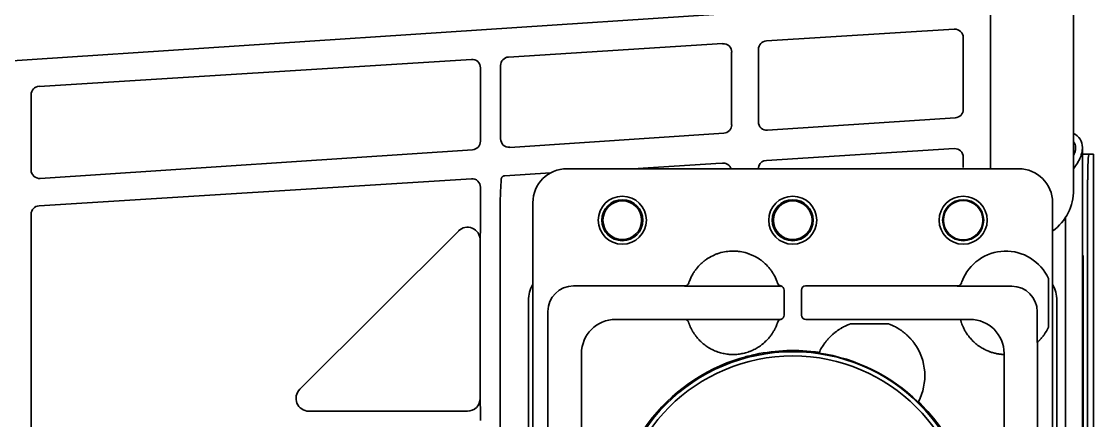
# Model space of a CAD drawing. Extents: x 6327 to 10269, y -393 to 3371.
# Drawn here: x 9053.6 to 9179.4, y 3202.6 to 3249.5 of the extents above; entities that cross this region are included whole.
import ezdxf

# ---------------------------------------------------------------- set-up
doc = ezdxf.new("R2010")
doc.units = 0
doc.header["$LTSCALE"] = 5
doc.layers.add('1', color=7, linetype='CONTINUOUS', true_color=0xffffff)

msp = doc.modelspace()

# ---------------------------------------------------------------- linework, layer by layer
at = {"layer": '1', "color": 7, "linetype": 'Continuous', "lineweight": 35}
for p, q in [((9177.03, 3229.76), (9177.03, 3291.7)), ((9167.26, 3283.23), (9167.26, 3232.23)), ((9135.97, 3250.43), (8903.3, 3235)), ((9140.98, 3247.24), (9163.02, 3248.61)), ((9164.09, 3247.62), (9164.09, 3239.21)), ((9110.72, 3245.35), (9135.84, 3246.92)), ((9140.04, 3237.74), (9140.04, 3246.24)), ((9055.62, 3241.9), (9106.36, 3245.07)), ((9136.9, 3245.92), (9136.9, 3237.4)), ((9107.42, 3244.07), (9107.42, 3235.45)), ((9109.79, 3235.74), (9109.79, 3244.35)), ((9054.69, 3232.08), (9054.69, 3240.91)), ((9163.15, 3238.21), (9141.11, 3236.75)), ((9135.97, 3236.41), (9110.85, 3234.74)), ((9106.49, 3234.45), (9055.75, 3231.09)), ((9140.98, 3233.21), (9163.02, 3234.59)), ((9164.09, 3233.59), (9164.09, 3232.38)), ((9178.07, 3234.73), (9178.07, 2599.33)), ((9178.07, 3233.93), (9178.84, 3233.93)), ((9179.37, 3233.93), (9178.84, 3233.93)), ((9179.37, 3233.93), (9179.37, 3233.93)), ((9179.37, 2584.53), (9179.37, 3233.93)), ((9135.84, 3232.89), (9135.06, 3232.84)), ((9115.66, 3231.74), (9110.29, 3231.4)), ((9170.57, 3232.23), (9117.57, 3232.23)), ((9055.62, 3227.87), (9106.36, 3231.04)), ((9107.42, 3230.05), (9107.42, 3226.66)), ((9178.68, 3230.93), (9178.68, 2587.53)), ((9177.03, 3229.76), (9177.03, 3229.76)), ((9109.75, 3228.48), (9109.75, 3177.68)), ((9113.57, 3228.23), (9113.57, 3151.23)), ((9174.57, 3151.23), (9174.57, 3228.23)), ((9054.69, 3201.4), (9054.69, 3226.88)), ((9176.07, 3226.5), (9176.07, 3190.73)), ((9104.83, 3224.91), (9086.23, 3206.31)), ((9107.39, 3223.85), (9107.39, 3205.25)), ((9178.11, 3121.03), (9178.11, 3222.03)), ((9178.16, 3222.03), (9178.16, 3121.03)), ((9131.86, 3218.8), (9131.85, 3218.79)), ((9163.86, 3218.81), (9163.86, 3218.82)), ((9163.86, 3218.8), (9163.86, 3218.8)), ((9174.07, 3219.34), (9174.07, 3213.61)), ((9131.39, 3218.46), (9118.34, 3218.46)), ((9142.55, 3218.42), (9131.37, 3218.42)), ((9143.05, 3215.02), (9143.07, 3217.96)), ((9145.08, 3217.96), (9145.09, 3215.02)), ((9163.39, 3218.46), (9145.58, 3218.46)), ((9169.77, 3218.42), (9163.37, 3218.42)), ((9113.07, 3216.73), (9113.07, 3162.73)), ((9175.07, 3192.68), (9175.07, 3216.73)), ((9115.34, 3215.46), (9115.34, 3191.23)), ((9172.77, 3211.83), (9172.77, 3215.42)), ((9123.28, 3214.52), (9131.38, 3214.52)), ((9131.37, 3214.53), (9142.62, 3214.53)), ((9131.85, 3214.18), (9131.85, 3214.18)), ((9145.59, 3214.52), (9150.29, 3214.52)), ((9150.29, 3214.52), (9150.38, 3214.52)), ((9150.88, 3214.52), (9150.38, 3214.52)), ((9150.88, 3214.52), (9155.26, 3214.52)), ((9155.26, 3214.02), (9150.88, 3214.02)), ((9155.26, 3214.52), (9155.76, 3214.52)), ((9155.76, 3214.52), (9155.86, 3214.52)), ((9155.86, 3214.52), (9163.75, 3214.52)), ((9163.75, 3214.52), (9163.75, 3214.53)), ((9163.75, 3214.53), (9164.88, 3214.53)), ((9172.77, 3211.83), (9172.81, 3211.86)), ((9172.81, 3191.23), (9172.81, 3211.86)), ((9119.28, 3191.25), (9119.28, 3210.52)), ((9168.88, 3210.4), (9168.87, 3210.4)), ((9168.87, 3210.4), (9168.87, 3191.25)), ((9168.88, 3210.53), (9168.88, 3210.4)), ((9087.29, 3203.75), (9105.89, 3203.75))]:
    msp.add_line(p, q, dxfattribs=at)
for centre, radius in [((9124.07, 3226.18), 2.82), ((9124.07, 3226.18), 2.41), ((9144.07, 3226.18), 2.82), ((9144.07, 3226.18), 2.41), ((9164.07, 3226.18), 2.82), ((9164.07, 3226.18), 2.41), ((9124.07, 3226.18), 2.27), ((9144.07, 3226.18), 2.27), ((9164.07, 3226.18), 2.32), ((9144.07, 3189.73), 21), ((9144.07, 3189.73), 20.5)]:
    msp.add_circle(centre, radius, dxfattribs=at)
for centre, radius, start, end in [((9176.27, 3234.73), 1.8, 0, 65.0348), ((9176.27, 3234.73), 1, 0, 40.5648), ((9169.07, 3217.05), 5.5, 24.62, 158.893), ((9169.07, 3215.9), 5.5, 324.6688, 335.38), ((9153.07, 3207.9), 6.5, 143.9482, 155.259), ((9153.07, 3207.9), 6.5, 332.0497, 36.0518), ((9169.07, 3215.9), 5.5, 225.4856, 238.474), ((9144.07, 3189.73), 21.14, 106.698, 253.3023), ((9144.07, 3189.73), 21.14, 82.9694, 103.2494), ((9144.07, 3189.73), 21.07, 45.6979, 81.6108), ((9144.07, 3189.73), 21.14, 315.6607, 44.3393)]:
    msp.add_arc(centre, radius, start, end, dxfattribs=at)
for centre, major_axis, ratio, start_param, end_param in [((9163.09, 3247.62), (0.478, -0.879), 0.998825, 1.073094, 2.707194), ((9135.91, 3245.92), (0.478, -0.879), 0.998825, 1.073094, 2.707194), ((9141.04, 3246.24), (0.746, -0.667), 0.998687, 2.36424, 3.869903), ((9106.42, 3244.08), (0.478, -0.879), 0.998825, 1.073094, 2.707194), ((9110.79, 3244.35), (0.746, -0.667), 0.998687, 2.36424, 3.869903), ((9055.69, 3240.91), (0.746, -0.667), 0.998687, 2.36424, 3.869903), ((9163.09, 3239.21), (-0.477, -0.88), 0.998873, 0.561686, 2.067348), ((9135.91, 3237.4), (-0.477, -0.88), 0.998873, 0.561686, 2.067348), ((9141.04, 3237.74), (-0.739, -0.675), 0.998632, 5.543936, 7.178035), ((9106.42, 3235.45), (-0.477, -0.88), 0.998873, 0.561686, 2.067348), ((9110.79, 3235.74), (-0.739, -0.675), 0.998632, 5.543936, 7.178035), ((9163.09, 3233.59), (0.478, -0.879), 0.998825, 1.073094, 2.707194), ((9178.84, 3230.93), (0, 3), 0.052336, 0, 1.570796), ((9137.83, 3232.83), (-52.87, -3.29), 0.003362, 4.764613, 4.951201), ((9135.91, 3231.89), (0.478, -0.879), 0.998825, 2.226066, 2.707194), ((9141.04, 3232.21), (0.746, -0.667), 0.998687, 2.36424, 3.498618), ((9055.69, 3232.08), (-0.739, -0.675), 0.998632, 5.543936, 7.178035), ((9106.42, 3230.05), (0.478, -0.879), 0.998825, 1.073094, 2.707194), ((9117.57, 3228.23), (2.83, -2.83), 0.999695, 2.356347, 3.926839), ((9117.57, 3228.23), (2.83, -2.83), 0.999695, 2.356347, 3.926839), ((9170.57, 3228.23), (-2.83, -2.83), 0.999695, 2.356347, 3.926839), ((9171.03, 3229.77), (4.25, -4.25), 0.997946, 6.128634, 7.067214), ((9055.69, 3226.88), (0.746, -0.667), 0.998687, 2.36424, 3.869903), ((9105.89, 3223.85), (0.18, -1.49), 0.996422, 1.44783, 3.803739), ((9117.07, 3216.73), (-2.83, 2.83), 0.999695, 0.279915, 0.785246), ((9131.39, 3218.96), (-0.474, 0.158), 0.999831, 1.892032, 3.138921), ((9142.77, 3218.94), (0.477, 0.15), 0.999767, 3.157291, 4.205088), ((9163.39, 3218.96), (-0.474, 0.159), 0.999831, 1.894839, 3.141593), ((9169.07, 3217.05), (1.75, 5.21), 0.99983, 1.569957, 1.576869), ((9171.07, 3216.73), (2.83, 2.83), 0.999695, 5.497939, 6.003271), ((9118.34, 3215.46), (-2.12, 2.12), 0.999543, 5.497939, 7.068431), ((9142.55, 3217.92), (0.224, 0.447), 0.99981, 0.22534, 0.463541), ((9142.57, 3217.96), (0.224, 0.448), 0.999239, 5.176082, 6.544021), ((9145.58, 3217.96), (-0.224, 0.448), 0.999239, 5.819644, 7.390288), ((9169.77, 3215.42), (2.12, 2.12), 0.999695, 5.497939, 7.068431), ((9142.55, 3215.02), (-0.447, -0.224), 0.99981, 1.330368, 2.677899), ((9145.59, 3215.02), (0.447, -0.224), 0.99981, 3.605286, 5.17593), ((9123.28, 3210.52), (2.83, 2.83), 0.999924, 0.78555, 2.356042), ((9131.38, 3214.02), (-0.475, -0.156), 0.999831, 3.142574, 4.3946), ((9142.78, 3214.05), (-0.476, 0.155), 0.999754, 5.263357, 6.293203), ((9164.87, 3210.53), (-2.83, -2.83), 0.999695, 2.356347, 3.926839), ((13843.25, 2404.68), (-4696.56, 804.42), 0.03512, 6.273761, 6.274076), ((9087.29, 3205.25), (-1.45, -0.43), 0.99372, 5.207818, 7.562191), ((9105.89, 3205.25), (-0.21, -1.49), 0.998677, 0.137579, 1.708707), ((5671.45, 6451.55), (-3486.44, 3247.99), 0.03512, 3.150702, 3.151017)]:
    msp.add_ellipse(centre, major_axis=major_axis, ratio=ratio, start_param=start_param, end_param=end_param, dxfattribs=at)
for points, knots in [([(9177.27, 3234.73), (9177.27, 3234.64), (9177.27, 3234.56), (9177.25, 3234.46), (9177.25, 3234.44), (9177.24, 3234.39), (9177.23, 3234.37), (9177.22, 3234.31), (9177.21, 3234.27), (9177.17, 3234.14), (9177.14, 3234.06), (9177.09, 3233.94), (9177.07, 3233.9), (9177.05, 3233.86)], [0, 0, 0, 0, 0.287812, 0.287812, 0.359765, 0.359765, 0.431718, 0.431718, 0.575624, 0.575624, 0.863436, 0.863436, 1, 1, 1, 1]), ([(9178.07, 3234.73), (9178.07, 3234.69), (9178.07, 3234.65), (9178.07, 3234.58), (9178.06, 3234.47), (9178.05, 3234.36), (9178.02, 3234.15), (9177.98, 3234.01), (9177.91, 3233.79), (9177.89, 3233.72), (9177.85, 3233.61), (9177.83, 3233.57), (9177.8, 3233.5), (9177.79, 3233.47), (9177.7, 3233.28), (9177.63, 3233.14), (9177.46, 3232.85), (9177.37, 3232.7), (9177.2, 3232.46), (9177.13, 3232.36), (9177.06, 3232.26)], [0, 0, 0, 0, 0.043903, 0.043903, 0.087806, 0.175612, 0.175612, 0.351224, 0.351224, 0.439029, 0.439029, 0.482932, 0.482932, 0.526835, 0.526835, 0.702447, 0.702447, 0.878059, 0.878059, 1, 1, 1, 1]), ([(9136.85, 3232.23), (9136.84, 3232.23), (9136.84, 3232.24), (9136.83, 3232.26), (9136.82, 3232.28), (9136.79, 3232.35), (9136.77, 3232.39), (9136.73, 3232.45), (9136.72, 3232.47), (9136.7, 3232.5), (9136.69, 3232.51), (9136.67, 3232.53), (9136.63, 3232.58), (9136.59, 3232.62), (9136.52, 3232.68), (9136.48, 3232.71), (9136.4, 3232.76), (9136.35, 3232.78), (9136.31, 3232.8)], [0, 0, 0, 0, 0.016894, 0.016894, 0.106267, 0.106267, 0.285014, 0.285014, 0.374387, 0.374387, 0.419074, 0.419074, 0.46376, 0.642507, 0.642507, 0.821253, 0.821253, 1, 1, 1, 1]), ([(9140.04, 3232.23), (9140.04, 3232.28), (9140.06, 3232.4), (9140.09, 3232.52), (9140.11, 3232.57)], [0.0402015, 0.0402015, 0.0402015, 0.0402015, 0.5, 1, 1, 1, 1]), ([(9109.87, 3231.04), (9109.87, 3231.05), (9109.87, 3231.06), (9109.87, 3231.09), (9109.88, 3231.1), (9109.89, 3231.14), (9109.9, 3231.16), (9109.92, 3231.2), (9109.92, 3231.21), (9109.94, 3231.23), (9109.95, 3231.25), (9109.97, 3231.27), (9109.99, 3231.29), (9110, 3231.3), (9110.03, 3231.32), (9110.05, 3231.33), (9110.09, 3231.35), (9110.1, 3231.36), (9110.12, 3231.37), (9110.13, 3231.37), (9110.17, 3231.38), (9110.19, 3231.39), (9110.23, 3231.4), (9110.24, 3231.4), (9110.27, 3231.4), (9110.28, 3231.4), (9110.29, 3231.4)], [0, 0, 0, 0, 0.0625, 0.0625, 0.125, 0.125, 0.25, 0.25, 0.3125, 0.3125, 0.375, 0.4375, 0.4375, 0.5, 0.5, 0.625, 0.625, 0.6875, 0.6875, 0.75, 0.75, 0.875, 0.875, 0.9375, 0.9375, 1, 1, 1, 1]), ([(9109.75, 3228.48), (9109.75, 3228.69), (9109.75, 3228.9), (9109.77, 3229.33), (9109.78, 3229.54), (9109.8, 3229.97), (9109.82, 3230.18), (9109.84, 3230.61), (9109.86, 3230.82), (9109.87, 3231.04)], [0, 0, 0, 0, 0.25, 0.25, 0.5, 0.5, 0.75, 0.75, 1, 1, 1, 1]), ([(9107.42, 3226.66), (9107.42, 3226.62), (9107.42, 3226.58), (9107.42, 3226.51), (9107.42, 3226.47), (9107.42, 3226.36), (9107.42, 3226.29), (9107.42, 3226.14), (9107.42, 3226.07), (9107.42, 3225.96), (9107.42, 3225.93), (9107.42, 3225.86), (9107.42, 3225.82), (9107.42, 3225.65), (9107.42, 3225.52), (9107.42, 3225.32), (9107.42, 3225.26), (9107.41, 3225.17), (9107.41, 3225.14), (9107.41, 3225.08), (9107.41, 3225.05), (9107.41, 3224.91), (9107.41, 3224.8), (9107.41, 3224.59), (9107.4, 3224.49), (9107.4, 3224.3), (9107.4, 3224.21), (9107.39, 3224.07), (9107.39, 3224), (9107.39, 3223.92), (9107.39, 3223.89), (9107.39, 3223.87), (9107.39, 3223.86), (9107.39, 3223.85), (9107.39, 3223.85), (9107.39, 3223.85)], [0, 0, 0, 0, 0.03125, 0.03125, 0.0625, 0.0625, 0.125, 0.125, 0.1875, 0.1875, 0.21875, 0.21875, 0.25, 0.25, 0.375, 0.375, 0.4375, 0.4375, 0.46875, 0.46875, 0.5, 0.5, 0.625, 0.625, 0.75, 0.75, 0.875, 0.875, 0.9375, 0.96875, 0.984375, 0.992188, 0.996094, 0.996094, 1, 1, 1, 1]), ([(9142.21, 3219.03), (9142.11, 3219.29), (9141.99, 3219.54), (9141.83, 3219.81), (9141.82, 3219.84), (9141.78, 3219.9), (9141.76, 3219.93), (9141.71, 3220.02), (9141.67, 3220.08), (9141.55, 3220.25), (9141.47, 3220.36), (9141.22, 3220.68), (9141.03, 3220.88), (9140.78, 3221.12), (9140.7, 3221.19), (9140.62, 3221.25), (9140.57, 3221.3), (9140.54, 3221.32), (9140.41, 3221.43), (9140.3, 3221.51), (9139.96, 3221.75), (9139.72, 3221.88), (9139.35, 3222.06), (9139.22, 3222.12), (9139.06, 3222.18), (9139.03, 3222.19), (9138.96, 3222.22), (9138.93, 3222.23), (9138.83, 3222.26), (9138.77, 3222.29), (9138.44, 3222.39), (9138.17, 3222.45), (9137.76, 3222.51), (9137.63, 3222.53), (9137.42, 3222.54), (9137.32, 3222.55), (9137.21, 3222.55), (9137.14, 3222.55), (9137.11, 3222.55), (9136.8, 3222.55), (9136.52, 3222.53), (9135.98, 3222.45), (9135.71, 3222.39), (9135.42, 3222.3), (9135.38, 3222.29), (9135.32, 3222.27), (9135.28, 3222.25), (9135.19, 3222.22), (9135.12, 3222.2), (9134.93, 3222.12), (9134.8, 3222.06), (9134.43, 3221.89), (9134.19, 3221.75), (9133.91, 3221.55), (9133.83, 3221.49), (9133.74, 3221.43), (9133.69, 3221.39), (9133.66, 3221.37), (9133.53, 3221.26), (9133.42, 3221.17), (9133.12, 3220.89), (9132.93, 3220.68), (9132.68, 3220.36), (9132.6, 3220.25), (9132.5, 3220.11), (9132.48, 3220.08), (9132.44, 3220.02), (9132.42, 3219.99), (9132.37, 3219.9), (9132.33, 3219.84), (9132.16, 3219.54), (9132.04, 3219.29), (9131.94, 3219.03)], [0, 0, 0, 0, 0.0625, 0.0625, 0.070313, 0.070313, 0.078125, 0.078125, 0.09375, 0.09375, 0.125, 0.125, 0.1875, 0.1875, 0.203125, 0.210937, 0.210937, 0.21875, 0.21875, 0.25, 0.25, 0.3125, 0.3125, 0.34375, 0.34375, 0.351562, 0.351562, 0.359375, 0.359375, 0.375, 0.375, 0.4375, 0.4375, 0.46875, 0.46875, 0.484375, 0.492187, 0.492187, 0.5, 0.5, 0.5625, 0.5625, 0.625, 0.625, 0.632812, 0.632812, 0.640625, 0.640625, 0.65625, 0.65625, 0.6875, 0.6875, 0.75, 0.75, 0.765625, 0.773438, 0.773438, 0.78125, 0.78125, 0.8125, 0.8125, 0.875, 0.875, 0.90625, 0.90625, 0.914063, 0.914063, 0.921875, 0.921875, 0.9375, 0.9375, 1, 1, 1, 1]), ([(9131.94, 3219.03), (9131.94, 3219.02), (9131.93, 3219), (9131.92, 3218.98), (9131.92, 3218.97), (9131.91, 3218.96), (9131.91, 3218.95), (9131.9, 3218.93), (9131.9, 3218.92), (9131.89, 3218.9), (9131.89, 3218.89), (9131.89, 3218.88), (9131.88, 3218.88), (9131.88, 3218.86), (9131.88, 3218.85), (9131.87, 3218.84), (9131.87, 3218.83), (9131.86, 3218.82), (9131.86, 3218.82), (9131.86, 3218.81), (9131.86, 3218.81), (9131.86, 3218.81), (9131.86, 3218.8), (9131.86, 3218.8)], [0, 0, 0, 0, 0.125, 0.125, 0.1875, 0.1875, 0.25, 0.25, 0.375, 0.375, 0.4375, 0.4375, 0.5, 0.5, 0.625, 0.625, 0.75, 0.75, 0.8125, 0.8125, 0.875, 0.875, 1, 1, 1, 1]), ([(9142.29, 3218.79), (9142.29, 3218.79), (9142.29, 3218.79), (9142.29, 3218.79), (9142.29, 3218.79), (9142.29, 3218.8), (9142.29, 3218.8), (9142.28, 3218.81), (9142.28, 3218.82), (9142.28, 3218.83), (9142.28, 3218.84), (9142.27, 3218.85), (9142.27, 3218.85), (9142.26, 3218.87), (9142.26, 3218.88), (9142.25, 3218.91), (9142.25, 3218.92), (9142.24, 3218.95), (9142.23, 3218.95), (9142.23, 3218.97), (9142.23, 3218.98), (9142.22, 3219), (9142.21, 3219.01), (9142.21, 3219.03)], [0, 0, 0, 0, 0.125, 0.125, 0.1875, 0.1875, 0.25, 0.25, 0.375, 0.375, 0.4375, 0.4375, 0.5, 0.5, 0.625, 0.625, 0.75, 0.75, 0.8125, 0.8125, 0.875, 0.875, 1, 1, 1, 1]), ([(9163.94, 3219.03), (9163.94, 3219.03), (9163.94, 3219.02), (9163.93, 3219), (9163.93, 3219), (9163.92, 3218.97), (9163.91, 3218.96), (9163.9, 3218.93), (9163.9, 3218.92), (9163.89, 3218.9), (9163.89, 3218.89), (9163.89, 3218.88), (9163.88, 3218.88), (9163.88, 3218.86), (9163.88, 3218.85), (9163.87, 3218.84), (9163.87, 3218.83), (9163.86, 3218.82), (9163.86, 3218.81), (9163.86, 3218.81), (9163.86, 3218.81), (9163.86, 3218.8), (9163.86, 3218.8), (9163.86, 3218.8)], [0, 0, 0, 0, 0.0625, 0.0625, 0.125, 0.125, 0.25, 0.25, 0.375, 0.375, 0.4375, 0.4375, 0.5, 0.5, 0.625, 0.625, 0.75, 0.75, 0.875, 0.875, 0.9375, 0.9375, 1, 1, 1, 1]), ([(9131.37, 3214.53), (9131.4, 3214.53), (9131.45, 3214.52), (9131.5, 3214.51), (9131.54, 3214.5), (9131.55, 3214.5), (9131.58, 3214.49), (9131.59, 3214.48), (9131.62, 3214.46), (9131.64, 3214.45), (9131.68, 3214.43), (9131.69, 3214.42), (9131.71, 3214.4), (9131.72, 3214.39), (9131.74, 3214.36), (9131.76, 3214.34), (9131.79, 3214.3), (9131.81, 3214.28), (9131.83, 3214.23), (9131.84, 3214.21), (9131.85, 3214.18)], [0, 0, 0, 0, 0.125, 0.25, 0.25, 0.3125, 0.3125, 0.375, 0.375, 0.5, 0.5, 0.5625, 0.5625, 0.625, 0.625, 0.75, 0.75, 0.875, 0.875, 1, 1, 1, 1]), ([(9131.38, 3214.52), (9131.37, 3214.52), (9131.37, 3214.52), (9131.37, 3214.53), (9131.37, 3214.53), (9131.37, 3214.53)], [0, 0, 0, 0, 0.499999, 0.499999, 1, 1, 1, 1]), ([(9131.85, 3214.18), (9131.85, 3214.17), (9131.85, 3214.17), (9131.86, 3214.14), (9131.87, 3214.1), (9131.88, 3214.08), (9131.88, 3214.07), (9131.89, 3214.06), (9131.89, 3214.06), (9131.9, 3214.04), (9131.9, 3214.03), (9131.91, 3213.99), (9131.94, 3213.93), (9131.96, 3213.87), (9131.98, 3213.81), (9131.99, 3213.8), (9132.01, 3213.76), (9132.02, 3213.74), (9132.04, 3213.68), (9132.06, 3213.63), (9132.12, 3213.5), (9132.17, 3213.4), (9132.24, 3213.27), (9132.25, 3213.25), (9132.28, 3213.2), (9132.3, 3213.17), (9132.34, 3213.09), (9132.38, 3213.04), (9132.44, 3212.93), (9132.48, 3212.88), (9132.53, 3212.79), (9132.55, 3212.77), (9132.59, 3212.71), (9132.61, 3212.69), (9132.71, 3212.55), (9132.79, 3212.45), (9132.88, 3212.34)], [0, 0, 0, 0, 0.0625, 0.125, 0.1875, 0.1875, 0.203125, 0.203125, 0.21875, 0.21875, 0.25, 0.25, 0.3125, 0.375, 0.375, 0.40625, 0.40625, 0.4375, 0.4375, 0.5, 0.5, 0.625, 0.625, 0.65625, 0.65625, 0.6875, 0.6875, 0.75, 0.75, 0.8125, 0.8125, 0.84375, 0.84375, 0.875, 0.875, 1, 1, 1, 1]), ([(9141.26, 3212.34), (9141.36, 3212.46), (9141.45, 3212.57), (9141.58, 3212.75), (9141.62, 3212.81), (9141.67, 3212.88), (9141.68, 3212.9), (9141.7, 3212.93), (9141.71, 3212.94), (9141.74, 3212.99), (9141.76, 3213.02), (9141.85, 3213.17), (9141.91, 3213.28), (9141.98, 3213.42), (9141.99, 3213.44), (9142.02, 3213.5), (9142.03, 3213.52), (9142.07, 3213.6), (9142.09, 3213.65), (9142.11, 3213.7)], [0, 0, 0, 0, 0.25, 0.25, 0.375, 0.375, 0.40625, 0.40625, 0.4375, 0.4375, 0.5, 0.5, 0.75, 0.75, 0.8125, 0.8125, 0.875, 0.875, 1, 1, 1, 1]), ([(9142.11, 3213.7), (9142.14, 3213.77), (9142.17, 3213.84), (9142.21, 3213.94), (9142.22, 3213.96), (9142.24, 3214), (9142.24, 3214.02), (9142.25, 3214.04), (9142.25, 3214.05), (9142.27, 3214.11), (9142.28, 3214.14), (9142.3, 3214.18), (9142.3, 3214.18), (9142.3, 3214.19), (9142.3, 3214.2), (9142.3, 3214.2), (9142.3, 3214.2), (9142.3, 3214.2)], [0, 0, 0, 0, 0.25, 0.25, 0.375, 0.375, 0.4375, 0.4375, 0.5, 0.5, 0.75, 0.75, 0.875, 0.875, 0.9375, 0.9375, 1, 1, 1, 1]), ([(9149.81, 3213.52), (9149.79, 3213.51), (9149.76, 3213.49), (9149.7, 3213.45), (9149.66, 3213.43), (9149.61, 3213.4), (9149.59, 3213.39), (9149.55, 3213.36), (9149.53, 3213.35), (9149.47, 3213.31), (9149.43, 3213.29), (9149.35, 3213.23), (9149.31, 3213.2), (9149.22, 3213.14), (9149.18, 3213.1), (9149.04, 3213), (9148.96, 3212.93), (9148.78, 3212.78), (9148.69, 3212.7), (9148.55, 3212.57), (9148.51, 3212.53), (9148.44, 3212.46), (9148.42, 3212.43), (9148.37, 3212.39), (9148.35, 3212.36), (9148.3, 3212.32), (9148.28, 3212.29), (9148.24, 3212.24), (9148.17, 3212.17), (9148.11, 3212.09), (9147.98, 3211.94), (9147.9, 3211.83), (9147.82, 3211.73)], [0, 0, 0, 0, 0.0625, 0.0625, 0.125, 0.125, 0.15625, 0.15625, 0.1875, 0.1875, 0.25, 0.25, 0.3125, 0.3125, 0.375, 0.375, 0.5, 0.5, 0.625, 0.625, 0.6875, 0.6875, 0.71875, 0.71875, 0.75, 0.75, 0.78125, 0.78125, 0.8125, 0.875, 0.875, 1, 1, 1, 1]), ([(9158.33, 3211.73), (9158.25, 3211.83), (9158.17, 3211.94), (9158.06, 3212.07), (9158.04, 3212.1), (9157.99, 3212.15), (9157.97, 3212.17), (9157.91, 3212.25), (9157.86, 3212.29), (9157.73, 3212.43), (9157.64, 3212.52), (9157.51, 3212.65), (9157.46, 3212.69), (9157.39, 3212.76), (9157.37, 3212.78), (9157.33, 3212.82), (9157.3, 3212.83), (9157.19, 3212.93), (9157.1, 3213), (9156.97, 3213.1), (9156.93, 3213.14), (9156.84, 3213.2), (9156.8, 3213.23), (9156.73, 3213.27), (9156.71, 3213.28), (9156.67, 3213.31), (9156.65, 3213.32), (9156.59, 3213.36), (9156.56, 3213.39), (9156.5, 3213.42), (9156.48, 3213.43), (9156.45, 3213.45), (9156.43, 3213.46), (9156.39, 3213.49), (9156.36, 3213.51), (9156.33, 3213.52)], [0, 0, 0, 0, 0.125, 0.125, 0.15625, 0.15625, 0.1875, 0.1875, 0.25, 0.25, 0.375, 0.375, 0.4375, 0.4375, 0.46875, 0.46875, 0.5, 0.5, 0.625, 0.625, 0.6875, 0.6875, 0.75, 0.75, 0.78125, 0.78125, 0.8125, 0.8125, 0.875, 0.875, 0.90625, 0.90625, 0.9375, 0.9375, 1, 1, 1, 1]), ([(9164.87, 3212.36), (9164.76, 3212.48), (9164.67, 3212.6), (9164.54, 3212.79), (9164.49, 3212.85), (9164.43, 3212.95), (9164.4, 3212.99), (9164.37, 3213.04), (9164.35, 3213.07), (9164.35, 3213.09), (9164.26, 3213.23), (9164.19, 3213.36), (9164.11, 3213.53), (9164.08, 3213.59), (9164.04, 3213.68), (9164.02, 3213.72), (9164.01, 3213.76), (9163.99, 3213.79), (9163.99, 3213.8), (9163.94, 3213.92), (9163.9, 3214.02), (9163.86, 3214.15), (9163.85, 3214.19), (9163.83, 3214.23), (9163.83, 3214.24), (9163.82, 3214.26), (9163.82, 3214.27), (9163.81, 3214.29), (9163.81, 3214.31), (9163.79, 3214.35), (9163.78, 3214.41), (9163.77, 3214.45), (9163.76, 3214.47), (9163.76, 3214.48), (9163.76, 3214.49), (9163.75, 3214.5), (9163.75, 3214.51), (9163.75, 3214.52), (9163.75, 3214.52)], [0, 0, 0, 0, 0.125, 0.125, 0.1875, 0.1875, 0.21875, 0.234375, 0.234375, 0.25, 0.25, 0.375, 0.375, 0.4375, 0.4375, 0.46875, 0.484375, 0.484375, 0.5, 0.5, 0.625, 0.625, 0.6875, 0.6875, 0.703125, 0.703125, 0.71875, 0.71875, 0.75, 0.75, 0.8125, 0.875, 0.875, 0.90625, 0.90625, 0.9375, 0.9375, 1, 1, 1, 1]), ([(9132.88, 3212.34), (9133.01, 3212.19), (9133.15, 3212.05), (9133.36, 3211.84), (9133.44, 3211.77), (9133.55, 3211.68), (9133.59, 3211.64), (9133.67, 3211.58), (9133.71, 3211.55), (9133.91, 3211.4), (9134.07, 3211.29), (9134.41, 3211.09), (9134.58, 3210.99), (9134.85, 3210.87), (9134.94, 3210.83), (9135.08, 3210.77), (9135.13, 3210.76), (9135.22, 3210.72), (9135.27, 3210.71), (9135.51, 3210.63), (9135.7, 3210.57), (9136.08, 3210.49), (9136.28, 3210.46), (9136.57, 3210.42), (9136.67, 3210.42), (9136.82, 3210.41), (9136.87, 3210.41), (9136.97, 3210.4), (9137.02, 3210.4), (9137.27, 3210.4), (9137.47, 3210.41), (9137.86, 3210.46), (9138.06, 3210.49), (9138.44, 3210.57), (9138.64, 3210.63), (9138.87, 3210.71), (9138.92, 3210.72), (9139.01, 3210.76), (9139.15, 3210.81), (9139.29, 3210.87), (9139.56, 3210.99), (9139.73, 3211.09), (9140.07, 3211.29), (9140.24, 3211.4), (9140.44, 3211.55), (9140.48, 3211.58), (9140.55, 3211.64), (9140.67, 3211.74), (9140.78, 3211.84), (9141, 3212.05), (9141.14, 3212.19), (9141.26, 3212.34)], [0, 0, 0, 0, 0.0625, 0.0625, 0.09375, 0.09375, 0.109375, 0.109375, 0.125, 0.125, 0.1875, 0.1875, 0.25, 0.25, 0.28125, 0.28125, 0.296875, 0.296875, 0.3125, 0.3125, 0.375, 0.375, 0.4375, 0.4375, 0.46875, 0.46875, 0.484375, 0.484375, 0.5, 0.5, 0.5625, 0.5625, 0.625, 0.625, 0.6875, 0.6875, 0.703125, 0.703125, 0.71875, 0.75, 0.75, 0.8125, 0.8125, 0.875, 0.875, 0.890625, 0.890625, 0.90625, 0.9375, 0.9375, 1, 1, 1, 1]), ([(9173.56, 3212.72), (9173.52, 3212.67), (9173.49, 3212.62), (9173.41, 3212.52), (9173.37, 3212.47), (9173.3, 3212.38), (9173.26, 3212.33), (9173.2, 3212.27), (9173.18, 3212.24), (9173.14, 3212.2), (9173.12, 3212.18), (9173.09, 3212.14), (9173.07, 3212.12), (9173.04, 3212.09), (9173.03, 3212.08), (9173.01, 3212.06), (9173, 3212.05), (9172.96, 3212.01), (9172.93, 3211.98), (9172.9, 3211.95), (9172.89, 3211.94), (9172.88, 3211.93), (9172.87, 3211.92), (9172.85, 3211.91), (9172.84, 3211.9), (9172.83, 3211.89), (9172.83, 3211.88), (9172.82, 3211.88), (9172.82, 3211.87), (9172.81, 3211.87), (9172.81, 3211.86), (9172.81, 3211.86)], [0, 0, 0, 0, 0.125, 0.125, 0.25, 0.25, 0.375, 0.375, 0.4375, 0.4375, 0.5, 0.5, 0.5625, 0.5625, 0.59375, 0.59375, 0.625, 0.625, 0.75, 0.75, 0.78125, 0.78125, 0.8125, 0.8125, 0.875, 0.875, 0.90625, 0.90625, 0.9375, 0.9375, 1, 1, 1, 1]), ([(9167.93, 3210.52), (9167.8, 3210.55), (9167.67, 3210.58), (9167.45, 3210.64), (9167.38, 3210.67), (9167.27, 3210.7), (9167.23, 3210.72), (9167.16, 3210.74), (9167.12, 3210.76), (9166.93, 3210.83), (9166.78, 3210.9), (9166.6, 3210.99), (9166.56, 3211.01), (9166.49, 3211.05), (9166.45, 3211.07), (9166.34, 3211.13), (9166.27, 3211.17), (9166.2, 3211.21)], [0, 0, 0, 0, 0.25, 0.25, 0.375, 0.375, 0.4375, 0.4375, 0.5, 0.5, 0.75, 0.75, 0.8125, 0.8125, 0.875, 0.875, 1, 1, 1, 1]), ([(9139.23, 3210.3), (9139.12, 3210.28), (9139.02, 3210.25), (9138.82, 3210.2), (9138.61, 3210.15), (9138.41, 3210.09), (9138.2, 3210.03), (9138.1, 3210), (9138, 3209.97)], [0, 0, 0, 0, 0.25, 0.25, 0.5, 0.75, 0.75, 1, 1, 1, 1]), ([(9147.17, 3210.62), (9147.17, 3210.62), (9147.17, 3210.62), (9147.16, 3210.63), (9147.15, 3210.63), (9147.15, 3210.63), (9147.14, 3210.63), (9147.14, 3210.63), (9147.14, 3210.63), (9147.12, 3210.64), (9147.1, 3210.64), (9147.07, 3210.64), (9147.06, 3210.65), (9147.04, 3210.65), (9147.02, 3210.65), (9147, 3210.66), (9146.97, 3210.66), (9146.96, 3210.67), (9146.91, 3210.67), (9146.89, 3210.68), (9146.84, 3210.68), (9146.82, 3210.69), (9146.79, 3210.69), (9146.78, 3210.69), (9146.73, 3210.7), (9146.69, 3210.7), (9146.66, 3210.71)], [0, 0, 0, 0, 0.125, 0.125, 0.1875, 0.1875, 0.21875, 0.21875, 0.25, 0.25, 0.375, 0.375, 0.4375, 0.4375, 0.5, 0.5625, 0.5625, 0.625, 0.625, 0.75, 0.75, 0.8125, 0.8125, 0.875, 0.875, 1, 1, 1, 1]), ([(9168.87, 3210.4), (9168.86, 3210.4), (9168.86, 3210.4), (9168.83, 3210.4), (9168.82, 3210.41), (9168.77, 3210.41), (9168.75, 3210.41), (9168.71, 3210.41), (9168.7, 3210.41), (9168.68, 3210.41), (9168.66, 3210.42), (9168.63, 3210.42), (9168.57, 3210.42), (9168.53, 3210.43), (9168.43, 3210.44), (9168.37, 3210.44), (9168.3, 3210.45), (9168.29, 3210.46), (9168.26, 3210.46), (9168.21, 3210.47), (9168.17, 3210.47), (9168.07, 3210.49), (9168, 3210.5), (9167.93, 3210.52)], [0, 0, 0, 0, 0.125, 0.125, 0.25, 0.25, 0.375, 0.375, 0.40625, 0.40625, 0.4375, 0.5, 0.5, 0.625, 0.625, 0.75, 0.75, 0.78125, 0.78125, 0.8125, 0.875, 0.875, 1, 1, 1, 1]), ([(9107.39, 3205.25), (9107.39, 3205.24), (9107.39, 3205.23), (9107.39, 3205.21), (9107.39, 3205.17), (9107.39, 3205.09), (9107.4, 3204.93), (9107.4, 3204.79), (9107.4, 3204.6), (9107.4, 3204.48), (9107.4, 3204.35), (9107.41, 3204.3), (9107.41, 3204.27), (9107.41, 3204.19), (9107.41, 3204.14), (9107.41, 3203.98), (9107.41, 3203.87), (9107.41, 3203.64), (9107.41, 3203.52), (9107.41, 3203.37), (9107.41, 3203.34), (9107.41, 3203.28), (9107.41, 3203.25), (9107.42, 3203.15), (9107.42, 3203.09), (9107.42, 3202.9), (9107.42, 3202.77), (9107.42, 3202.64)], [0, 0, 0, 0, 0.015625, 0.015625, 0.03125, 0.0625, 0.125, 0.25, 0.25, 0.375, 0.40625, 0.40625, 0.4375, 0.4375, 0.5, 0.5, 0.625, 0.625, 0.75, 0.75, 0.78125, 0.78125, 0.8125, 0.8125, 0.875, 0.875, 1, 1, 1, 1]), ([(9159.19, 3204.5), (9159.17, 3204.52), (9159.15, 3204.55), (9159.11, 3204.58), (9159.1, 3204.59), (9159.08, 3204.62), (9159.07, 3204.63), (9159.03, 3204.66), (9159.01, 3204.68), (9158.98, 3204.71), (9158.97, 3204.72), (9158.96, 3204.73), (9158.95, 3204.74), (9158.94, 3204.75), (9158.94, 3204.75), (9158.91, 3204.77), (9158.9, 3204.79), (9158.88, 3204.8), (9158.88, 3204.8), (9158.87, 3204.81), (9158.87, 3204.81), (9158.86, 3204.82), (9158.85, 3204.83), (9158.84, 3204.84), (9158.83, 3204.85), (9158.82, 3204.85), (9158.82, 3204.85), (9158.82, 3204.85), (9158.81, 3204.85), (9158.81, 3204.85)], [0, 0, 0, 0, 0.125, 0.125, 0.1875, 0.1875, 0.25, 0.25, 0.375, 0.375, 0.4375, 0.4375, 0.46875, 0.46875, 0.5, 0.5, 0.625, 0.625, 0.65625, 0.65625, 0.6875, 0.6875, 0.75, 0.75, 0.875, 0.875, 0.9375, 0.9375, 1, 1, 1, 1])]:
    msp.add_open_spline(points, degree=3, knots=knots, dxfattribs=at)
for points, degree in [([(9131.85, 3218.77), (9131.85, 3218.79)], 1), ([(9142.18, 3219.09), (9142.21, 3219.03)], 1), ([(9131.85, 3214.18), (9131.85, 3214.18)], 1), ([(9142.3, 3214.2), (9142.3, 3214.2), (9142.31, 3214.21), (9142.31, 3214.21)], 3), ([(9150.46, 3213.85), (9150.11, 3213.7), (9149.9, 3213.57), (9149.81, 3213.52)], 3), ([(9150.38, 3214.52), (9150.35, 3214.52), (9150.32, 3214.52), (9150.29, 3214.52)], 3), ([(9150.88, 3214.02), (9150.46, 3213.85)], 1), ([(9155.69, 3213.85), (9155.26, 3214.02)], 1), ([(9156.33, 3213.52), (9156.25, 3213.57), (9156.04, 3213.69), (9155.69, 3213.85)], 3), ([(9155.76, 3214.52), (9155.79, 3214.52), (9155.83, 3214.52), (9155.86, 3214.52)], 3), ([(9165.22, 3211.98), (9165.09, 3212.1), (9164.98, 3212.23), (9164.87, 3212.36)], 3)]:
    msp.add_open_spline(points, degree=degree, dxfattribs=at)

doc.saveas('drawing.dxf')
